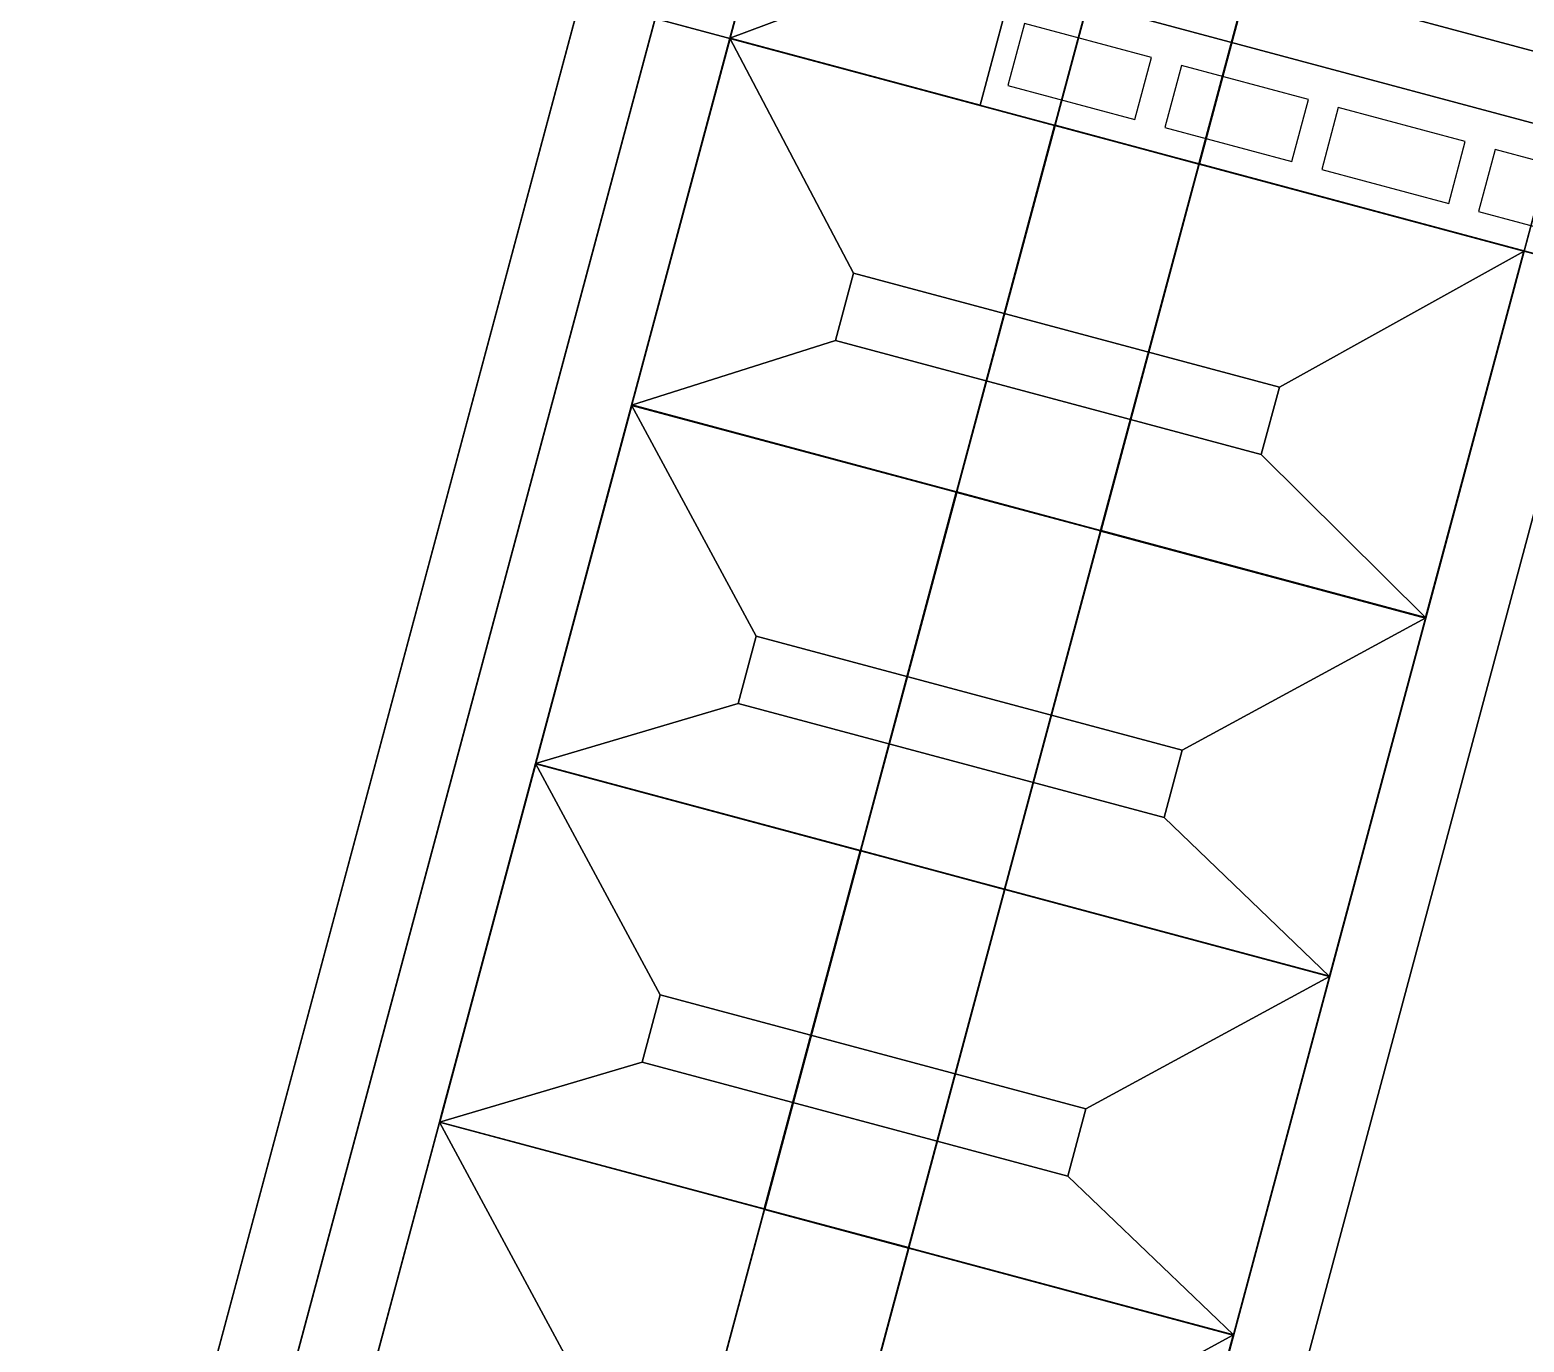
# Model space of a CAD drawing. Header units: metres. Extents: x -26 to 23.2, y -19.2 to 42.9.
# Drawn here: x -9.51 to 9.81, y 3.55 to 20.52 of the extents above; entities that cross this region are included whole.
import ezdxf

# ---------------------------------------------------------------- set-up
doc = ezdxf.new("R2010")
doc.units = ezdxf.units.M

msp = doc.modelspace()

# ---------------------------------------------------------------- linework, layer by layer
at = {"layer": 'Building Shading', "color": 195}
for points in [[(3.3462, 42.32353), (-2.38664, 20.92828), (16.32334, 15.91495), (22.05618, 37.31021)], [(22.05618, 37.31021), (16.32334, 15.91495), (-2.38664, 20.92828), (3.3462, 42.32353)], [(4.72396, 39.73887, 4.12), (-6.66667, -2.77152, 4.12), (-7.63259, -2.5127, 4.12), (3.75803, 39.99769, 4.12)], [(3.75803, 39.99769, 4.12), (-7.63259, -2.5127, 4.12), (-6.66667, -2.77152, 4.12), (4.72396, 39.73887, 4.12)], [(4.72159, 39.72916, 1.02), (-6.66903, -2.78124, 1.02), (-7.63496, -2.52242, 1.02), (3.75567, 39.98797, 1.02)], [(3.75567, 39.98797, 1.02), (-7.63496, -2.52242, 1.02), (-6.66903, -2.78124, 1.02), (4.72159, 39.72916, 1.02)], [(13.76258, 32.39942, -15), (2.69289, -8.91323, -15), (-9.50675, -5.64434, -15), (1.56294, 35.6683, -15)], [(1.56294, 35.6683, -15), (-9.50675, -5.64434, -15), (2.69289, -8.91323, -15), (13.76258, 32.39942, -15)], [(1.56294, 35.6683), (1.56294, 35.6683, -15), (-9.50675, -5.64434, -15), (-9.50675, -5.64434)], [(-9.50675, -5.64434), (-9.50675, -5.64434, -15), (1.56294, 35.6683, -15), (1.56294, 35.6683)], [(20.70759, 30.53851, -15), (16.75801, 15.79848, -15), (9.813, 17.65939, -15), (13.76258, 32.39942, -15)], [(13.76258, 32.39942, -15), (9.813, 17.65939, -15), (16.75801, 15.79848, -15), (20.70759, 30.53851, -15)], [(-2.38664, 20.92828), (-9.50675, -5.64434), (2.69289, -8.91323), (9.813, 17.65939)], [(9.813, 17.65939), (2.69289, -8.91323), (-9.50675, -5.64434), (-2.38664, 20.92828)], [(2.69289, -8.91323), (2.69289, -8.91323, -15), (9.813, 17.65939, -15), (9.813, 17.65939)], [(9.813, 17.65939), (9.813, 17.65939, -15), (2.69289, -8.91323, -15), (2.69289, -8.91323)], [(10.77893, 17.40057, 4.12), (4.56468, -5.79131, 4.12), (3.59876, -5.53249, 4.12), (9.813, 17.65939, 4.12)], [(9.813, 17.65939, 4.12), (3.59876, -5.53249, 4.12), (4.56468, -5.79131, 4.12), (10.77893, 17.40057, 4.12)], [(10.77893, 17.40057, 1.02), (4.56468, -5.79131, 1.02), (3.59876, -5.53249, 1.02), (9.813, 17.65939, 1.02)], [(9.813, 17.65939, 1.02), (3.59876, -5.53249, 1.02), (4.56468, -5.79131, 1.02), (10.77893, 17.40057, 1.02)], [(9.813, 17.65939), (9.813, 17.65939, -15), (16.75801, 15.79848, -15), (16.75801, 15.79848)], [(16.75801, 15.79848), (16.75801, 15.79848, -15), (9.813, 17.65939, -15), (9.813, 17.65939)]]:
    msp.add_3dface(points, dxfattribs=at)
at = {"layer": 'CORRINOR', "color": 8}
msp.add_3dface([(8.19942, 28.44451, 1.12), (5.61123, 18.78526, 1.12), (3.74699, 19.28478, 1.12), (6.33518, 28.94403, 1.12)], dxfattribs=at)
at = {"layer": 'CORRINOR', "color": 43}
for points in [[(5.04108, 24.1144, 1.12), (5.04108, 24.1144, 4.12), (3.74699, 19.28478, 4.12), (3.74699, 19.28478, 1.12)], [(6.90532, 23.61488, 1.12), (6.90532, 23.61488, 4.12), (5.61123, 18.78526, 4.12), (5.61123, 18.78526, 1.12)], [(3.74699, 19.28478, 1.12), (3.74699, 19.28478, 4.12), (5.61123, 18.78526, 4.12), (5.61123, 18.78526, 1.12)]]:
    msp.add_3dface(points, dxfattribs=at)
at = {"layer": 'CORRINOR', "color": 15}
msp.add_3dface([(5.04108, 24.1144, 4.12), (3.74699, 19.28478, 4.12), (5.61123, 18.78526, 4.12), (6.90532, 23.61488, 4.12)], dxfattribs=at)
at = {"layer": 'CORRINOR', "color": 45}
for points in [[(5.04108, 24.1144, 1.12), (5.04108, 24.1144, 4.12), (3.74725, 19.28574, 4.12), (3.74725, 19.28574, 1.12)], [(5.0432, 24.11073, 4.12), (3.75066, 19.2869, 4.12), (5.6091, 18.78893, 4.12), (6.90165, 23.61276, 4.12)], [(6.90532, 23.61488, 1.12), (6.90532, 23.61488, 4.12), (5.61148, 18.78622, 4.12), (5.61148, 18.78622, 1.12)], [(3.74795, 19.28452, 1.12), (3.74795, 19.28452, 4.12), (5.61123, 18.78526, 4.12), (5.61123, 18.78526, 1.12)]]:
    msp.add_3dface(points, dxfattribs=at)
at = {"layer": 'CORRISOU', "color": 8}
msp.add_3dface([(5.61123, 18.78526, 1.12), (-0.60302, -4.40662, 1.12), (-2.46726, -3.9071, 1.12), (3.74699, 19.28478, 1.12)], dxfattribs=at)
at = {"layer": 'CORRISOU', "color": 43}
for points in [[(3.74699, 19.28478, 1.12), (3.74699, 19.28478, 4.12), (2.47619, 14.54208, 4.12), (2.47619, 14.54208, 1.12)], [(5.61123, 18.78526, 1.12), (5.61123, 18.78526, 4.12), (3.74699, 19.28478, 4.12), (3.74699, 19.28478, 1.12)], [(5.61123, 18.78526, 1.12), (5.61123, 18.78526, 4.12), (4.34042, 14.04256, 4.12), (4.34042, 14.04256, 1.12)], [(2.47619, 14.54208, 1.12), (2.47619, 14.54208, 4.12), (1.23386, 9.90564, 4.12), (1.23386, 9.90564, 1.12)], [(4.34042, 14.04256, 1.12), (4.34042, 14.04256, 4.12), (3.09809, 9.40612, 4.12), (3.09809, 9.40612, 1.12)], [(1.23386, 9.90564, 1.12), (1.23386, 9.90564, 4.12), (-0.00848, 5.26919, 4.12), (-0.00848, 5.26919, 1.12)], [(3.09809, 9.40612, 1.12), (3.09809, 9.40612, 4.12), (1.85576, 4.76967, 4.12), (1.85576, 4.76967, 1.12)], [(-0.00848, 5.26919, 1.12), (-0.00848, 5.26919, 4.12), (-1.25081, 0.63275, 4.12), (-1.25081, 0.63275, 1.12)], [(1.85576, 4.76967, 1.12), (1.85576, 4.76967, 4.12), (0.61343, 0.13323, 4.12), (0.61343, 0.13323, 1.12)]]:
    msp.add_3dface(points, dxfattribs=at)
at = {"layer": 'CORRISOU', "color": 15}
for points in [[(3.74699, 19.28478, 4.12), (2.47619, 14.54208, 4.12), (4.34042, 14.04256, 4.12), (5.61123, 18.78526, 4.12)], [(2.47619, 14.54208, 4.12), (1.23386, 9.90564, 4.12), (3.09809, 9.40612, 4.12), (4.34042, 14.04256, 4.12)], [(1.23386, 9.90564, 4.12), (-0.00848, 5.26919, 4.12), (1.85576, 4.76967, 4.12), (3.09809, 9.40612, 4.12)], [(-0.00848, 5.26919, 4.12), (-1.25081, 0.63275, 4.12), (0.61343, 0.13323, 4.12), (1.85576, 4.76967, 4.12)]]:
    msp.add_3dface(points, dxfattribs=at)
at = {"layer": 'CORRISOU', "color": 45}
for points in [[(3.74699, 19.28478, 1.12), (3.74699, 19.28478, 4.12), (2.47645, 14.54305, 4.12), (2.47645, 14.54305, 1.12)], [(3.74911, 19.2811, 4.12), (2.47986, 14.5442, 4.12), (4.3383, 14.04623, 4.12), (5.60755, 18.78313, 4.12)], [(5.61123, 18.78526, 1.12), (5.61123, 18.78526, 4.12), (3.74795, 19.28452, 4.12), (3.74795, 19.28452, 1.12)], [(5.61097, 18.78429, 1.12), (5.61097, 18.78429, 4.12), (4.34068, 14.04353, 4.12), (4.34068, 14.04353, 1.12)], [(2.47593, 14.54111, 1.12), (2.47593, 14.54111, 4.12), (1.23411, 9.9066, 4.12), (1.23411, 9.9066, 1.12)], [(2.47831, 14.53841, 4.12), (1.23753, 9.90776, 4.12), (3.09597, 9.40979, 4.12), (4.33675, 14.04044, 4.12)], [(4.34016, 14.04159, 1.12), (4.34016, 14.04159, 4.12), (3.09835, 9.40708, 4.12), (3.09835, 9.40708, 1.12)], [(1.2336, 9.90467, 1.12), (1.2336, 9.90467, 4.12), (-0.00822, 5.27016, 4.12), (-0.00822, 5.27016, 1.12)], [(1.23598, 9.90196, 4.12), (-0.0048, 5.27131, 4.12), (1.85364, 4.77335, 4.12), (3.09442, 9.40399, 4.12)], [(3.09783, 9.40515, 1.12), (3.09783, 9.40515, 4.12), (1.85602, 4.77064, 4.12), (1.85602, 4.77064, 1.12)], [(-0.00873, 5.26823, 1.12), (-0.00873, 5.26823, 4.12), (-1.25055, 0.63371, 4.12), (-1.25055, 0.63371, 1.12)], [(-0.00635, 5.26552, 4.12), (-1.24713, 0.63487, 4.12), (0.61131, 0.1369, 4.12), (1.85209, 4.76755, 4.12)], [(1.8555, 4.76871, 1.12), (1.8555, 4.76871, 4.12), (0.61369, 0.13419, 4.12), (0.61369, 0.13419, 1.12)]]:
    msp.add_3dface(points, dxfattribs=at)
at = {"layer": 'OFF-BAPP', "color": 43}
for points in [[(3.09809, 9.40612, 1.12), (3.09809, 9.40612, 4.12), (4.34042, 14.04256, 4.12), (4.34042, 14.04256, 1.12)], [(4.34042, 14.04256, 1.12), (4.34042, 14.04256, 4.12), (8.5422, 12.9167, 4.12), (8.5422, 12.9167, 1.12)], [(8.1048, 11.28428, 3.92), (8.1048, 11.28428, 1.12), (8.50597, 12.78147, 1.12), (8.50597, 12.78147, 3.92)], [(8.1048, 11.28428, 4.12), (8.1048, 11.28428, 3.92), (8.50597, 12.78147, 3.92), (8.50597, 12.78147, 4.12)], [(8.50597, 12.78147, 4.12), (8.50597, 12.78147, 1.12), (8.5422, 12.9167, 1.12), (8.5422, 12.9167, 4.12)], [(8.07892, 11.18769, 4.12), (8.07892, 11.18769, 1.12), (8.1048, 11.28428, 1.12), (8.1048, 11.28428, 4.12)], [(7.76833, 10.02858, 3.92), (7.76833, 10.02858, 1.12), (8.07892, 11.18769, 1.12), (8.07892, 11.18769, 3.92)], [(7.76833, 10.02858, 4.12), (7.76833, 10.02858, 3.92), (8.07892, 11.18769, 3.92), (8.07892, 11.18769, 4.12)], [(7.3361, 8.41548, 3.92), (7.3361, 8.41548, 1.12), (7.74245, 9.93199, 1.12), (7.74245, 9.93199, 3.92)], [(7.3361, 8.41548, 4.12), (7.3361, 8.41548, 3.92), (7.74245, 9.93199, 3.92), (7.74245, 9.93199, 4.12)], [(7.74245, 9.93199, 4.12), (7.74245, 9.93199, 1.12), (7.76833, 10.02858, 1.12), (7.76833, 10.02858, 4.12)], [(3.09809, 9.40612, 1.12), (3.09809, 9.40612, 4.12), (7.29987, 8.28025, 4.12), (7.29987, 8.28025, 1.12)], [(7.29987, 8.28025, 4.12), (7.29987, 8.28025, 1.12), (7.3361, 8.41548, 1.12), (7.3361, 8.41548, 4.12)]]:
    msp.add_3dface(points, dxfattribs=at)
at = {"layer": 'OFF-BAPP', "color": 8}
msp.add_3dface([(8.5422, 12.9167, 1.12), (7.29987, 8.28025, 1.12), (3.09809, 9.40612, 1.12), (4.34042, 14.04256, 1.12)], dxfattribs=at)
at = {"layer": 'OFF-BAPP', "color": 15}
msp.add_3dface([(4.34042, 14.04256, 4.12), (3.09809, 9.40612, 4.12), (7.29987, 8.28025, 4.12), (8.5422, 12.9167, 4.12)], dxfattribs=at)
at = {"layer": 'OFF-BAPP', "color": 45}
for points in [[(3.09835, 9.40708, 1.12), (3.09835, 9.40708, 4.12), (4.34016, 14.04159, 4.12), (4.34016, 14.04159, 1.12)], [(4.34255, 14.03889, 4.12), (3.10177, 9.40824, 4.12), (7.29775, 8.28393, 4.12), (8.53853, 12.91458, 4.12)], [(4.34139, 14.0423, 1.12), (4.34139, 14.0423, 4.12), (8.54124, 12.91696, 4.12), (8.54124, 12.91696, 1.12)], [(3.09906, 9.40586, 1.12), (3.09906, 9.40586, 4.12), (7.2989, 8.28051, 4.12), (7.2989, 8.28051, 1.12)]]:
    msp.add_3dface(points, dxfattribs=at)
at = {"layer": 'OFF-BAPP', "color": 143}
for points in [[(8.11826, 11.33451, 3.868), (8.11826, 11.33451, 2.83728), (8.50286, 12.76988, 2.83728), (8.50286, 12.76988, 3.868)], [(8.11826, 11.33451, 2.73328), (8.11826, 11.33451, 2.272), (8.50286, 12.76988, 2.272), (8.50286, 12.76988, 2.73328)], [(7.78179, 10.07881, 2.168), (7.78179, 10.07881, 1.172), (8.06546, 11.13746, 1.172), (8.06546, 11.13746, 2.168)], [(7.78179, 10.07881, 3.868), (7.78179, 10.07881, 2.83728), (8.06546, 11.13746, 2.83728), (8.06546, 11.13746, 3.868)], [(7.78179, 10.07881, 2.73328), (7.78179, 10.07881, 2.272), (8.06546, 11.13746, 2.272), (8.06546, 11.13746, 2.73328)], [(7.33921, 8.42707, 3.868), (7.33921, 8.42707, 2.83728), (7.72899, 9.88176, 2.83728), (7.72899, 9.88176, 3.868)], [(7.33921, 8.42707, 2.73328), (7.33921, 8.42707, 2.272), (7.72899, 9.88176, 2.272), (7.72899, 9.88176, 2.73328)]]:
    msp.add_3dface(points, dxfattribs=at)
at = {"layer": 'OFF-CHENLU', "color": 8}
msp.add_3dface([(1.23386, 9.90564, 1.12), (-0.00848, 5.26919, 1.12), (-4.21025, 6.39505, 1.12), (-2.96792, 11.0315, 1.12)], dxfattribs=at)
at = {"layer": 'OFF-CHENLU', "color": 15}
msp.add_3dface([(-2.96792, 11.0315, 4.12), (-4.21025, 6.39505, 4.12), (-0.00848, 5.26919, 4.12), (1.23386, 9.90564, 4.12)], dxfattribs=at)
at = {"layer": 'OFF-CHENLU', "color": 45}
for points in [[(-2.9658, 11.02782, 4.12), (-4.20658, 6.39718, 4.12), (-0.0106, 5.27287, 4.12), (1.23018, 9.90351, 4.12)], [(1.23386, 9.90564, 1.12), (1.23386, 9.90564, 4.12), (-2.96696, 11.03124, 4.12), (-2.96696, 11.03124, 1.12)], [(-0.00822, 5.27016, 1.12), (-0.00822, 5.27016, 4.12), (1.2336, 9.90467, 4.12), (1.2336, 9.90467, 1.12)], [(-4.20929, 6.3948, 1.12), (-4.20929, 6.3948, 4.12), (-0.00944, 5.26945, 4.12), (-0.00944, 5.26945, 1.12)]]:
    msp.add_3dface(points, dxfattribs=at)
at = {"layer": 'OFF-CHENLU', "color": 43}
for points in [[(-2.96792, 11.0315, 4.12), (-2.96792, 11.0315, 1.12), (-3.00416, 10.89627, 1.12), (-3.00416, 10.89627, 4.12)], [(1.23386, 9.90564, 1.12), (1.23386, 9.90564, 4.12), (-2.96792, 11.0315, 4.12), (-2.96792, 11.0315, 1.12)], [(-3.00416, 10.89627, 3.92), (-3.00416, 10.89627, 1.12), (-3.4338, 9.29283, 1.12), (-3.4338, 9.29283, 3.92)], [(-3.00416, 10.89627, 4.12), (-3.00416, 10.89627, 3.92), (-3.4338, 9.29283, 3.92), (-3.4338, 9.29283, 4.12)], [(-0.00848, 5.26919, 1.12), (-0.00848, 5.26919, 4.12), (1.23386, 9.90564, 4.12), (1.23386, 9.90564, 1.12)], [(-3.4338, 9.29283, 4.12), (-3.4338, 9.29283, 1.12), (-3.45968, 9.19624, 1.12), (-3.45968, 9.19624, 4.12)], [(-3.45968, 9.19624, 3.92), (-3.45968, 9.19624, 1.12), (-3.7185, 8.23031, 1.12), (-3.7185, 8.23031, 3.92)], [(-3.45968, 9.19624, 4.12), (-3.45968, 9.19624, 3.92), (-3.7185, 8.23031, 3.92), (-3.7185, 8.23031, 4.12)], [(-3.74438, 8.13372, 3.92), (-3.74438, 8.13372, 1.12), (-4.17402, 6.53028, 1.12), (-4.17402, 6.53028, 3.92)], [(-3.74438, 8.13372, 4.12), (-3.74438, 8.13372, 3.92), (-4.17402, 6.53028, 3.92), (-4.17402, 6.53028, 4.12)], [(-3.7185, 8.23031, 4.12), (-3.7185, 8.23031, 1.12), (-3.74438, 8.13372, 1.12), (-3.74438, 8.13372, 4.12)], [(-4.17402, 6.53028, 4.12), (-4.17402, 6.53028, 1.12), (-4.21025, 6.39505, 1.12), (-4.21025, 6.39505, 4.12)], [(-4.21025, 6.39505, 1.12), (-4.21025, 6.39505, 4.12), (-0.00848, 5.26919, 4.12), (-0.00848, 5.26919, 1.12)]]:
    msp.add_3dface(points, dxfattribs=at)
at = {"layer": 'OFF-CHENLU', "color": 143}
for points in [[(-3.00726, 10.88468, 3.868), (-3.00726, 10.88468, 2.842), (-3.42034, 9.34306, 2.842), (-3.42034, 9.34306, 3.868)], [(-3.00726, 10.88468, 2.738), (-3.00726, 10.88468, 2.272), (-3.42034, 9.34306, 2.272), (-3.42034, 9.34306, 2.738)], [(-3.47314, 9.14601, 2.168), (-3.47314, 9.14601, 1.172), (-3.70504, 8.28054, 1.172), (-3.70504, 8.28054, 2.168)], [(-3.47314, 9.14601, 3.868), (-3.47314, 9.14601, 2.842), (-3.70504, 8.28054, 2.842), (-3.70504, 8.28054, 3.868)], [(-3.47314, 9.14601, 2.738), (-3.47314, 9.14601, 2.272), (-3.70504, 8.28054, 2.272), (-3.70504, 8.28054, 2.738)], [(-3.75784, 8.08349, 3.868), (-3.75784, 8.08349, 2.842), (-4.17091, 6.54188, 2.842), (-4.17091, 6.54188, 3.868)], [(-3.75784, 8.08349, 2.738), (-3.75784, 8.08349, 2.272), (-4.17091, 6.54188, 2.272), (-4.17091, 6.54188, 2.738)]]:
    msp.add_3dface(points, dxfattribs=at)
at = {"layer": 'OFF-ERICA', "color": 8}
msp.add_3dface([(5.04108, 24.1144, 1.12), (3.74699, 19.28478, 1.12), (-0.45479, 20.41064, 1.12), (0.83931, 25.24027, 1.12)], dxfattribs=at)
at = {"layer": 'OFF-ERICA', "color": 15}
msp.add_3dface([(0.83931, 25.24027, 4.12), (-0.45479, 20.41064, 4.12), (3.74699, 19.28478, 4.12), (5.04108, 24.1144, 4.12)], dxfattribs=at)
at = {"layer": 'OFF-ERICA', "color": 45}
for points in [[(0.84143, 25.23659, 4.12), (-0.45111, 20.41276, 4.12), (2.77894, 19.54727, 4.12), (4.07148, 24.3711, 4.12)], [(3.74725, 19.28574, 1.12), (3.74725, 19.28574, 4.12), (5.04108, 24.1144, 4.12), (5.04108, 24.1144, 1.12)], [(-0.45382, 20.41038, 1.12), (-0.45382, 20.41038, 4.12), (3.74699, 19.28478, 4.12), (3.74699, 19.28478, 1.12)]]:
    msp.add_3dface(points, dxfattribs=at)
at = {"layer": 'OFF-ERICA', "color": 43}
for points in [[(3.74699, 19.28478, 1.12), (3.74699, 19.28478, 4.12), (5.04108, 24.1144, 4.12), (5.04108, 24.1144, 1.12)], [(-0.41855, 20.54587, 4.12), (-0.41855, 20.54587, 1.12), (-0.45479, 20.41064, 1.12), (-0.45479, 20.41064, 4.12)], [(-0.45479, 20.41064, 1.12), (-0.45479, 20.41064, 4.12), (3.74699, 19.28478, 4.12), (3.74699, 19.28478, 1.12)]]:
    msp.add_3dface(points, dxfattribs=at)
at = {"layer": 'OFF-JAMES', "color": 8}
msp.add_3dface([(3.74699, 19.28478, 1.12), (2.47619, 14.54208, 1.12), (-1.72559, 15.66794, 1.12), (-0.45479, 20.41064, 1.12)], dxfattribs=at)
at = {"layer": 'OFF-JAMES', "color": 15}
msp.add_3dface([(-0.45479, 20.41064, 4.12), (-1.72559, 15.66794, 4.12), (2.47619, 14.54208, 4.12), (3.74699, 19.28478, 4.12)], dxfattribs=at)
at = {"layer": 'OFF-JAMES', "color": 45}
for points in [[(-0.45267, 20.40696, 4.12), (-1.72192, 15.67006, 4.12), (2.47407, 14.54575, 4.12), (3.74331, 19.28265, 4.12)], [(3.74699, 19.28478, 1.12), (3.74699, 19.28478, 4.12), (-0.45382, 20.41038, 4.12), (-0.45382, 20.41038, 1.12)], [(2.47645, 14.54305, 1.12), (2.47645, 14.54305, 4.12), (3.74699, 19.28478, 4.12), (3.74699, 19.28478, 1.12)], [(-1.72462, 15.66768, 1.12), (-1.72462, 15.66768, 4.12), (2.47619, 14.54208, 4.12), (2.47619, 14.54208, 1.12)]]:
    msp.add_3dface(points, dxfattribs=at)
at = {"layer": 'OFF-JAMES', "color": 43}
for points in [[(-0.45479, 20.41064, 4.12), (-0.45479, 20.41064, 1.12), (-0.49102, 20.27541, 1.12), (-0.49102, 20.27541, 4.12)], [(3.74699, 19.28478, 1.12), (3.74699, 19.28478, 4.12), (-0.45479, 20.41064, 4.12), (-0.45479, 20.41064, 1.12)], [(-0.49102, 20.27541, 3.92), (-0.49102, 20.27541, 1.12), (-0.9349, 18.61885, 1.12), (-0.9349, 18.61885, 3.92)], [(-0.49102, 20.27541, 4.12), (-0.49102, 20.27541, 3.92), (-0.9349, 18.61885, 3.92), (-0.9349, 18.61885, 4.12)], [(2.47619, 14.54208, 1.12), (2.47619, 14.54208, 4.12), (3.74699, 19.28478, 4.12), (3.74699, 19.28478, 1.12)], [(-0.9349, 18.61885, 4.12), (-0.9349, 18.61885, 1.12), (-0.96078, 18.52225, 1.12), (-0.96078, 18.52225, 4.12)], [(-0.96078, 18.52225, 3.92), (-0.96078, 18.52225, 1.12), (-1.2196, 17.55633, 1.12), (-1.2196, 17.55633, 3.92)], [(-0.96078, 18.52225, 4.12), (-0.96078, 18.52225, 3.92), (-1.2196, 17.55633, 3.92), (-1.2196, 17.55633, 4.12)], [(-1.24548, 17.45974, 3.92), (-1.24548, 17.45974, 1.12), (-1.68936, 15.80317, 1.12), (-1.68936, 15.80317, 3.92)], [(-1.24548, 17.45974, 4.12), (-1.24548, 17.45974, 3.92), (-1.68936, 15.80317, 3.92), (-1.68936, 15.80317, 4.12)], [(-1.2196, 17.55633, 4.12), (-1.2196, 17.55633, 1.12), (-1.24548, 17.45974, 1.12), (-1.24548, 17.45974, 4.12)], [(-1.68936, 15.80317, 4.12), (-1.68936, 15.80317, 1.12), (-1.72559, 15.66794, 1.12), (-1.72559, 15.66794, 4.12)], [(-1.72559, 15.66794, 1.12), (-1.72559, 15.66794, 4.12), (2.47619, 14.54208, 4.12), (2.47619, 14.54208, 1.12)]]:
    msp.add_3dface(points, dxfattribs=at)
at = {"layer": 'OFF-JAMES', "color": 143}
for points in [[(-0.49413, 20.26382, 3.868), (-0.49413, 20.26382, 2.842), (-0.92144, 18.66907, 2.842), (-0.92144, 18.66907, 3.868)], [(-0.49413, 20.26382, 2.738), (-0.49413, 20.26382, 2.272), (-0.92144, 18.66907, 2.272), (-0.92144, 18.66907, 2.738)], [(-0.97424, 18.47203, 2.168), (-0.97424, 18.47203, 1.172), (-1.20614, 17.60656, 1.172), (-1.20614, 17.60656, 2.168)], [(-0.97424, 18.47203, 3.868), (-0.97424, 18.47203, 2.842), (-1.20614, 17.60656, 2.842), (-1.20614, 17.60656, 3.868)], [(-0.97424, 18.47203, 2.738), (-0.97424, 18.47203, 2.272), (-1.20614, 17.60656, 2.272), (-1.20614, 17.60656, 2.738)], [(-1.25894, 17.40951, 3.868), (-1.25894, 17.40951, 2.842), (-1.68625, 15.81476, 2.842), (-1.68625, 15.81476, 3.868)], [(-1.25894, 17.40951, 2.738), (-1.25894, 17.40951, 2.272), (-1.68625, 15.81476, 2.272), (-1.68625, 15.81476, 2.738)]]:
    msp.add_3dface(points, dxfattribs=at)
at = {"layer": 'OFF-OMER', "color": 8}
msp.add_3dface([(-0.00848, 5.26919, 1.12), (-1.25081, 0.63275, 1.12), (-5.45258, 1.75861, 1.12), (-4.21025, 6.39505, 1.12)], dxfattribs=at)
at = {"layer": 'OFF-OMER', "color": 15}
msp.add_3dface([(-4.21025, 6.39505, 4.12), (-5.45258, 1.75861, 4.12), (-1.25081, 0.63275, 4.12), (-0.00848, 5.26919, 4.12)], dxfattribs=at)
at = {"layer": 'OFF-OMER', "color": 43}
for points in [[(-4.21025, 6.39505, 4.12), (-4.21025, 6.39505, 1.12), (-4.24649, 6.25983, 1.12), (-4.24649, 6.25983, 4.12)], [(-0.00848, 5.26919, 1.12), (-0.00848, 5.26919, 4.12), (-4.21025, 6.39505, 4.12), (-4.21025, 6.39505, 1.12)], [(-4.24649, 6.25983, 3.92), (-4.24649, 6.25983, 1.12), (-4.67613, 4.65639, 1.12), (-4.67613, 4.65639, 3.92)], [(-4.24649, 6.25983, 4.12), (-4.24649, 6.25983, 3.92), (-4.67613, 4.65639, 3.92), (-4.67613, 4.65639, 4.12)], [(-1.25081, 0.63275, 1.12), (-1.25081, 0.63275, 4.12), (-0.00848, 5.26919, 4.12), (-0.00848, 5.26919, 1.12)], [(-4.67613, 4.65639, 4.12), (-4.67613, 4.65639, 1.12), (-4.70201, 4.5598, 1.12), (-4.70201, 4.5598, 4.12)], [(-4.70201, 4.5598, 3.92), (-4.70201, 4.5598, 1.12), (-4.96083, 3.59387, 1.12), (-4.96083, 3.59387, 3.92)], [(-4.70201, 4.5598, 4.12), (-4.70201, 4.5598, 3.92), (-4.96083, 3.59387, 3.92), (-4.96083, 3.59387, 4.12)], [(-4.96083, 3.59387, 4.12), (-4.96083, 3.59387, 1.12), (-4.98671, 3.49728, 1.12), (-4.98671, 3.49728, 4.12)]]:
    msp.add_3dface(points, dxfattribs=at)
at = {"layer": 'OFF-OMER', "color": 45}
for points in [[(-0.00944, 5.26945, 1.12), (-0.00944, 5.26945, 4.12), (-4.20929, 6.3948, 4.12), (-4.20929, 6.3948, 1.12)], [(-1.25055, 0.63371, 1.12), (-1.25055, 0.63371, 4.12), (-0.00873, 5.26823, 4.12), (-0.00873, 5.26823, 1.12)]]:
    msp.add_3dface(points, dxfattribs=at)
at = {"layer": 'OFF-OMER', "color": 143}
for points in [[(-4.24959, 6.24823, 3.868), (-4.24959, 6.24823, 2.842), (-4.66267, 4.70662, 2.842), (-4.66267, 4.70662, 3.868)], [(-4.24959, 6.24823, 2.738), (-4.24959, 6.24823, 2.272), (-4.66267, 4.70662, 2.272), (-4.66267, 4.70662, 2.738)], [(-4.71547, 4.50957, 2.168), (-4.71547, 4.50957, 1.172), (-4.94737, 3.6441, 1.172), (-4.94737, 3.6441, 2.168)], [(-4.71547, 4.50957, 3.868), (-4.71547, 4.50957, 2.842), (-4.94737, 3.6441, 2.842), (-4.94737, 3.6441, 3.868)], [(-4.71547, 4.50957, 2.738), (-4.71547, 4.50957, 2.272), (-4.94737, 3.6441, 2.272), (-4.94737, 3.6441, 2.738)]]:
    msp.add_3dface(points, dxfattribs=at)
at = {"layer": 'OFF-VIVIAN', "color": 8}
msp.add_3dface([(2.47619, 14.54208, 1.12), (1.23386, 9.90564, 1.12), (-2.96792, 11.0315, 1.12), (-1.72559, 15.66794, 1.12)], dxfattribs=at)
at = {"layer": 'OFF-VIVIAN', "color": 15}
msp.add_3dface([(-1.72559, 15.66794, 4.12), (-2.96792, 11.0315, 4.12), (1.23386, 9.90564, 4.12), (2.47619, 14.54208, 4.12)], dxfattribs=at)
at = {"layer": 'OFF-VIVIAN', "color": 45}
for points in [[(-1.72347, 15.66427, 4.12), (-2.96425, 11.03362, 4.12), (1.23173, 9.90931, 4.12), (2.47251, 14.53996, 4.12)], [(2.47619, 14.54208, 1.12), (2.47619, 14.54208, 4.12), (-1.72462, 15.66768, 4.12), (-1.72462, 15.66768, 1.12)], [(1.23411, 9.9066, 1.12), (1.23411, 9.9066, 4.12), (2.47593, 14.54111, 4.12), (2.47593, 14.54111, 1.12)], [(-2.96696, 11.03124, 1.12), (-2.96696, 11.03124, 4.12), (1.23386, 9.90564, 4.12), (1.23386, 9.90564, 1.12)]]:
    msp.add_3dface(points, dxfattribs=at)
at = {"layer": 'OFF-VIVIAN', "color": 43}
for points in [[(-1.72559, 15.66794, 4.12), (-1.72559, 15.66794, 1.12), (-1.76183, 15.53271, 1.12), (-1.76183, 15.53271, 4.12)], [(2.47619, 14.54208, 1.12), (2.47619, 14.54208, 4.12), (-1.72559, 15.66794, 4.12), (-1.72559, 15.66794, 1.12)], [(-1.76183, 15.53271, 3.92), (-1.76183, 15.53271, 1.12), (-2.19146, 13.92928, 1.12), (-2.19146, 13.92928, 3.92)], [(-1.76183, 15.53271, 4.12), (-1.76183, 15.53271, 3.92), (-2.19146, 13.92928, 3.92), (-2.19146, 13.92928, 4.12)], [(1.23386, 9.90564, 1.12), (1.23386, 9.90564, 4.12), (2.47619, 14.54208, 4.12), (2.47619, 14.54208, 1.12)], [(-2.19146, 13.92928, 4.12), (-2.19146, 13.92928, 1.12), (-2.21735, 13.83268, 1.12), (-2.21735, 13.83268, 4.12)], [(-2.21735, 13.83268, 3.92), (-2.21735, 13.83268, 1.12), (-2.47617, 12.86676, 1.12), (-2.47617, 12.86676, 3.92)], [(-2.21735, 13.83268, 4.12), (-2.21735, 13.83268, 3.92), (-2.47617, 12.86676, 3.92), (-2.47617, 12.86676, 4.12)], [(-2.50205, 12.77017, 3.92), (-2.50205, 12.77017, 1.12), (-2.93169, 11.16673, 1.12), (-2.93169, 11.16673, 3.92)], [(-2.50205, 12.77017, 4.12), (-2.50205, 12.77017, 3.92), (-2.93169, 11.16673, 3.92), (-2.93169, 11.16673, 4.12)], [(-2.47617, 12.86676, 4.12), (-2.47617, 12.86676, 1.12), (-2.50205, 12.77017, 1.12), (-2.50205, 12.77017, 4.12)], [(-2.93169, 11.16673, 4.12), (-2.93169, 11.16673, 1.12), (-2.96792, 11.0315, 1.12), (-2.96792, 11.0315, 4.12)], [(-2.96792, 11.0315, 1.12), (-2.96792, 11.0315, 4.12), (1.23386, 9.90564, 4.12), (1.23386, 9.90564, 1.12)]]:
    msp.add_3dface(points, dxfattribs=at)
at = {"layer": 'OFF-VIVIAN', "color": 143}
for points in [[(-1.76493, 15.52112, 3.868), (-1.76493, 15.52112, 2.842), (-2.17801, 13.9795, 2.842), (-2.17801, 13.9795, 3.868)], [(-1.76493, 15.52112, 2.738), (-1.76493, 15.52112, 2.272), (-2.17801, 13.9795, 2.272), (-2.17801, 13.9795, 2.738)], [(-2.23081, 13.78246, 2.168), (-2.23081, 13.78246, 1.172), (-2.46271, 12.91699, 1.172), (-2.46271, 12.91699, 2.168)], [(-2.23081, 13.78246, 3.868), (-2.23081, 13.78246, 2.842), (-2.46271, 12.91699, 2.842), (-2.46271, 12.91699, 3.868)], [(-2.23081, 13.78246, 2.738), (-2.23081, 13.78246, 2.272), (-2.46271, 12.91699, 2.272), (-2.46271, 12.91699, 2.738)], [(-2.51551, 12.71994, 3.868), (-2.51551, 12.71994, 2.842), (-2.92858, 11.17832, 2.842), (-2.92858, 11.17832, 3.868)], [(-2.51551, 12.71994, 2.738), (-2.51551, 12.71994, 2.272), (-2.92858, 11.17832, 2.272), (-2.92858, 11.17832, 2.738)]]:
    msp.add_3dface(points, dxfattribs=at)
at = {"layer": 'OFF-WEILI', "color": 43}
for points in [[(1.85576, 4.76967, 1.12), (1.85576, 4.76967, 4.12), (3.09809, 9.40612, 4.12), (3.09809, 9.40612, 1.12)], [(7.29987, 8.28025, 1.12), (7.29987, 8.28025, 4.12), (3.09809, 9.40612, 4.12), (3.09809, 9.40612, 1.12)], [(6.86247, 6.64784, 3.92), (6.86247, 6.64784, 1.12), (7.26364, 8.14502, 1.12), (7.26364, 8.14502, 3.92)], [(6.86247, 6.64784, 4.12), (6.86247, 6.64784, 3.92), (7.26364, 8.14502, 3.92), (7.26364, 8.14502, 4.12)], [(7.26364, 8.14502, 4.12), (7.26364, 8.14502, 1.12), (7.29987, 8.28025, 1.12), (7.29987, 8.28025, 4.12)], [(6.83658, 6.55125, 4.12), (6.83658, 6.55125, 1.12), (6.86247, 6.64784, 1.12), (6.86247, 6.64784, 4.12)], [(6.526, 5.39213, 3.92), (6.526, 5.39213, 1.12), (6.83658, 6.55125, 1.12), (6.83658, 6.55125, 3.92)], [(6.526, 5.39213, 4.12), (6.526, 5.39213, 3.92), (6.83658, 6.55125, 3.92), (6.83658, 6.55125, 4.12)], [(6.09377, 3.77904, 3.92), (6.09377, 3.77904, 1.12), (6.50012, 5.29554, 1.12), (6.50012, 5.29554, 3.92)], [(6.09377, 3.77904, 4.12), (6.09377, 3.77904, 3.92), (6.50012, 5.29554, 3.92), (6.50012, 5.29554, 4.12)], [(6.50012, 5.29554, 4.12), (6.50012, 5.29554, 1.12), (6.526, 5.39213, 1.12), (6.526, 5.39213, 4.12)], [(6.05754, 3.64381, 1.12), (6.05754, 3.64381, 4.12), (1.85576, 4.76967, 4.12), (1.85576, 4.76967, 1.12)], [(6.05754, 3.64381, 4.12), (6.05754, 3.64381, 1.12), (6.09377, 3.77904, 1.12), (6.09377, 3.77904, 4.12)]]:
    msp.add_3dface(points, dxfattribs=at)
at = {"layer": 'OFF-WEILI', "color": 8}
msp.add_3dface([(7.29987, 8.28025, 1.12), (6.05754, 3.64381, 1.12), (1.85576, 4.76967, 1.12), (3.09809, 9.40612, 1.12)], dxfattribs=at)
at = {"layer": 'OFF-WEILI', "color": 15}
msp.add_3dface([(3.09809, 9.40612, 4.12), (1.85576, 4.76967, 4.12), (6.05754, 3.64381, 4.12), (7.29987, 8.28025, 4.12)], dxfattribs=at)
at = {"layer": 'OFF-WEILI', "color": 45}
for points in [[(1.85602, 4.77064, 1.12), (1.85602, 4.77064, 4.12), (3.09783, 9.40515, 4.12), (3.09783, 9.40515, 1.12)], [(3.10021, 9.40244, 4.12), (1.85944, 4.77179, 4.12), (6.05542, 3.64748, 4.12), (7.2962, 8.27813, 4.12)], [(7.2989, 8.28051, 1.12), (7.2989, 8.28051, 4.12), (3.09906, 9.40586, 4.12), (3.09906, 9.40586, 1.12)], [(6.05657, 3.64407, 1.12), (6.05657, 3.64407, 4.12), (1.85673, 4.76941, 4.12), (1.85673, 4.76941, 1.12)]]:
    msp.add_3dface(points, dxfattribs=at)
at = {"layer": 'OFF-WEILI', "color": 143}
for points in [[(6.87592, 6.69807, 3.868), (6.87592, 6.69807, 2.83728), (7.26053, 8.13343, 2.83728), (7.26053, 8.13343, 3.868)], [(6.87592, 6.69807, 2.73328), (6.87592, 6.69807, 2.272), (7.26053, 8.13343, 2.272), (7.26053, 8.13343, 2.73328)], [(6.53946, 5.44236, 2.168), (6.53946, 5.44236, 1.172), (6.82312, 6.50102, 1.172), (6.82312, 6.50102, 2.168)], [(6.53946, 5.44236, 3.868), (6.53946, 5.44236, 2.83728), (6.82312, 6.50102, 2.83728), (6.82312, 6.50102, 3.868)], [(6.53946, 5.44236, 2.73328), (6.53946, 5.44236, 2.272), (6.82312, 6.50102, 2.272), (6.82312, 6.50102, 2.73328)], [(6.09688, 3.79063, 3.868), (6.09688, 3.79063, 2.83728), (6.48666, 5.24531, 2.83728), (6.48666, 5.24531, 3.868)], [(6.09688, 3.79063, 2.73328), (6.09688, 3.79063, 2.272), (6.48666, 5.24531, 2.272), (6.48666, 5.24531, 2.73328)]]:
    msp.add_3dface(points, dxfattribs=at)
at = {"layer": 'OFF-YUJIE', "color": 43}
for points in [[(4.34042, 14.04256, 1.12), (4.34042, 14.04256, 4.12), (5.61123, 18.78526, 4.12), (5.61123, 18.78526, 1.12)], [(9.813, 17.65939, 1.12), (9.813, 17.65939, 4.12), (5.61123, 18.78526, 4.12), (5.61123, 18.78526, 1.12)], [(9.77677, 17.52416, 4.12), (9.77677, 17.52416, 1.12), (9.813, 17.65939, 1.12), (9.813, 17.65939, 4.12)], [(9.37301, 16.01732, 3.92), (9.37301, 16.01732, 1.12), (9.77677, 17.52416, 1.12), (9.77677, 17.52416, 3.92)], [(9.37301, 16.01732, 4.12), (9.37301, 16.01732, 3.92), (9.77677, 17.52416, 3.92), (9.77677, 17.52416, 4.12)], [(9.03655, 14.76161, 3.92), (9.03655, 14.76161, 1.12), (9.34713, 15.92073, 1.12), (9.34713, 15.92073, 3.92)], [(9.03655, 14.76161, 4.12), (9.03655, 14.76161, 3.92), (9.34713, 15.92073, 3.92), (9.34713, 15.92073, 4.12)], [(9.34713, 15.92073, 4.12), (9.34713, 15.92073, 1.12), (9.37301, 16.01732, 1.12), (9.37301, 16.01732, 4.12)], [(9.01066, 14.66502, 4.12), (9.01066, 14.66502, 1.12), (9.03655, 14.76161, 1.12), (9.03655, 14.76161, 4.12)], [(8.57844, 13.05193, 3.92), (8.57844, 13.05193, 1.12), (9.01066, 14.66502, 1.12), (9.01066, 14.66502, 3.92)], [(8.57844, 13.05193, 4.12), (8.57844, 13.05193, 3.92), (9.01066, 14.66502, 3.92), (9.01066, 14.66502, 4.12)], [(8.5422, 12.9167, 1.12), (8.5422, 12.9167, 4.12), (4.34042, 14.04256, 4.12), (4.34042, 14.04256, 1.12)], [(8.5422, 12.9167, 4.12), (8.5422, 12.9167, 1.12), (8.57844, 13.05193, 1.12), (8.57844, 13.05193, 4.12)]]:
    msp.add_3dface(points, dxfattribs=at)
at = {"layer": 'OFF-YUJIE', "color": 8}
msp.add_3dface([(9.813, 17.65939, 1.12), (8.5422, 12.9167, 1.12), (4.34042, 14.04256, 1.12), (5.61123, 18.78526, 1.12)], dxfattribs=at)
at = {"layer": 'OFF-YUJIE', "color": 15}
msp.add_3dface([(5.61123, 18.78526, 4.12), (4.34042, 14.04256, 4.12), (8.5422, 12.9167, 4.12), (9.813, 17.65939, 4.12)], dxfattribs=at)
at = {"layer": 'OFF-YUJIE', "color": 45}
for points in [[(4.34068, 14.04353, 1.12), (4.34068, 14.04353, 4.12), (5.61097, 18.78429, 4.12), (5.61097, 18.78429, 1.12)], [(5.61335, 18.78158, 4.12), (4.3441, 14.04468, 4.12), (8.54008, 12.92037, 4.12), (9.80933, 17.65727, 4.12)], [(9.81204, 17.65965, 1.12), (9.81204, 17.65965, 4.12), (5.61219, 18.785, 4.12), (5.61219, 18.785, 1.12)], [(8.54124, 12.91696, 1.12), (8.54124, 12.91696, 4.12), (4.34139, 14.0423, 4.12), (4.34139, 14.0423, 1.12)]]:
    msp.add_3dface(points, dxfattribs=at)
at = {"layer": 'OFF-YUJIE', "color": 143}
for points in [[(9.38647, 16.06755, 3.868), (9.38647, 16.06755, 2.272), (9.77366, 17.51257, 2.272), (9.77366, 17.51257, 3.868)], [(9.05, 14.81184, 2.168), (9.05, 14.81184, 1.172), (9.33367, 15.8705, 1.172), (9.33367, 15.8705, 2.168)], [(9.05, 14.81184, 3.868), (9.05, 14.81184, 2.83728), (9.33367, 15.8705, 2.83728), (9.33367, 15.8705, 3.868)], [(9.05, 14.81184, 2.73328), (9.05, 14.81184, 2.272), (9.33367, 15.8705, 2.272), (9.33367, 15.8705, 2.73328)], [(8.58154, 13.06352, 3.868), (8.58154, 13.06352, 2.83728), (8.9972, 14.61479, 2.83728), (8.9972, 14.61479, 3.868)], [(8.58154, 13.06352, 2.73328), (8.58154, 13.06352, 2.272), (8.9972, 14.61479, 2.272), (8.9972, 14.61479, 2.73328)]]:
    msp.add_3dface(points, dxfattribs=at)
at = {"layer": 'OFF-ZHIANG', "color": 43}
for points in [[(0.61343, 0.13323, 1.12), (0.61343, 0.13323, 4.12), (1.85576, 4.76967, 4.12), (1.85576, 4.76967, 1.12)], [(1.85576, 4.76967, 1.12), (1.85576, 4.76967, 4.12), (6.05754, 3.64381, 4.12), (6.05754, 3.64381, 1.12)], [(6.0213, 3.50858, 4.12), (6.0213, 3.50858, 1.12), (6.05754, 3.64381, 1.12), (6.05754, 3.64381, 4.12)]]:
    msp.add_3dface(points, dxfattribs=at)
at = {"layer": 'OFF-ZHIANG', "color": 8}
msp.add_3dface([(6.05754, 3.64381, 1.12), (4.81521, -0.99264, 1.12), (0.61343, 0.13323, 1.12), (1.85576, 4.76967, 1.12)], dxfattribs=at)
at = {"layer": 'OFF-ZHIANG', "color": 15}
msp.add_3dface([(1.85576, 4.76967, 4.12), (0.61343, 0.13323, 4.12), (4.81521, -0.99264, 4.12), (6.05754, 3.64381, 4.12)], dxfattribs=at)
at = {"layer": 'OFF-ZHIANG', "color": 45}
for points in [[(0.61369, 0.13419, 1.12), (0.61369, 0.13419, 4.12), (1.8555, 4.76871, 4.12), (1.8555, 4.76871, 1.12)], [(1.85788, 4.766, 4.12), (0.6171, 0.13535, 4.12), (4.81309, -0.98896, 4.12), (6.05386, 3.64169, 4.12)], [(1.85673, 4.76941, 1.12), (1.85673, 4.76941, 4.12), (6.05657, 3.64407, 4.12), (6.05657, 3.64407, 1.12)]]:
    msp.add_3dface(points, dxfattribs=at)
at = {"layer": 'ROOFN0', "color": 8}
for points in [[(5.04108, 24.1144, 4.12), (3.74699, 19.28478, 4.12), (-0.45479, 20.41064, 4.12), (0.83931, 25.24027, 4.12)], [(6.90532, 23.61488, 4.12), (5.61123, 18.78526, 4.12), (3.74699, 19.28478, 4.12), (5.04108, 24.1144, 4.12)], [(18.0521, 20.62811, 4.12), (16.75801, 15.79848, 4.12), (5.61123, 18.78526, 4.12), (6.90532, 23.61488, 4.12)]]:
    msp.add_3dface(points, dxfattribs=at)
at = {"layer": 'ROOFN0', "color": 15}
for points in [[(2.40233, 22.26432, 5.42), (0.83931, 25.24027, 4.12), (-0.45479, 20.41064, 4.12), (2.1694, 21.39499, 5.42)], [(14.76618, 18.95144, 5.42), (18.0521, 20.62811, 4.12), (0.83931, 25.24027, 4.12), (2.40233, 22.26432, 5.42)], [(2.40233, 22.26432, 5.42), (2.1694, 21.39499, 5.42), (14.53325, 18.08211, 5.42), (14.76618, 18.95144, 5.42)], [(2.1694, 21.39499, 5.42), (-0.45479, 20.41064, 4.12), (16.75801, 15.79848, 4.12), (14.53325, 18.08211, 5.42)]]:
    msp.add_3dface(points, dxfattribs=at)
at = {"layer": 'ROOFN0', "color": 45}
for points in [[(4.07148, 24.3711, 4.12), (2.77894, 19.54727, 4.12), (-0.45111, 20.41276, 4.12), (0.84143, 25.23659, 4.12)], [(6.90165, 23.61276, 4.12), (5.6091, 18.78893, 4.12), (3.75066, 19.2869, 4.12), (5.0432, 24.11073, 4.12)], [(18.04843, 20.62599, 4.12), (16.75589, 15.80216, 4.12), (5.6149, 18.78738, 4.12), (6.90744, 23.61121, 4.12)]]:
    msp.add_3dface(points, dxfattribs=at)
at = {"layer": 'ROOFN0', "color": 143}
for points in [[(3.35455, 20.60206, 5.05379), (3.14007, 19.80159, 4.39285), (4.78214, 19.36159, 4.39285), (4.99663, 20.16207, 5.05379)], [(5.383, 20.05854, 5.05379), (5.16851, 19.25807, 4.39285), (6.81059, 18.81807, 4.39285), (7.02507, 19.61855, 5.05379)], [(7.41144, 19.51502, 5.05379), (7.19696, 18.71455, 4.39285), (8.83903, 18.27455, 4.39285), (9.05352, 19.07503, 5.05379)], [(9.43989, 18.9715, 5.05379), (9.2254, 18.17103, 4.39285), (10.86747, 17.73103, 4.39285), (11.08196, 18.53151, 5.05379)]]:
    msp.add_3dface(points, dxfattribs=at)
at = {"layer": 'ROOFS1', "color": 8}
for points in [[(-0.00848, 5.26919, 4.12), (-1.25081, 0.63275, 4.12), (-5.45258, 1.75861, 4.12), (-4.21025, 6.39505, 4.12)], [(1.85576, 4.76967, 4.12), (0.61343, 0.13323, 4.12), (-1.25081, 0.63275, 4.12), (-0.00848, 5.26919, 4.12)], [(6.05754, 3.64381, 4.12), (4.81521, -0.99264, 4.12), (0.61343, 0.13323, 4.12), (1.85576, 4.76967, 4.12)]]:
    msp.add_3dface(points, dxfattribs=at)
at = {"layer": 'ROOFS1', "color": 15}
for points in [[(-2.59893, 3.40617, 5.42), (-4.21025, 6.39505, 4.12), (-5.45258, 1.75861, 4.12), (-2.83187, 2.53684, 5.42)], [(2.90685, 1.9309, 5.42), (6.05754, 3.64381, 4.12), (-4.21025, 6.39505, 4.12), (-2.59893, 3.40617, 5.42)], [(2.67391, 1.06157, 5.42), (4.81521, -0.99264, 4.12), (6.05754, 3.64381, 4.12), (2.90685, 1.9309, 5.42)]]:
    msp.add_3dface(points, dxfattribs=at)
at = {"layer": 'ROOFS1', "color": 45}
for points in [[(1.85209, 4.76755, 4.12), (0.61131, 0.1369, 4.12), (-1.24713, 0.63487, 4.12), (-0.00635, 5.26552, 4.12)], [(6.05386, 3.64169, 4.12), (4.81309, -0.98896, 4.12), (0.6171, 0.13535, 4.12), (1.85788, 4.766, 4.12)]]:
    msp.add_3dface(points, dxfattribs=at)
at = {"layer": 'ROOFS2', "color": 8}
for points in [[(1.23386, 9.90564, 4.12), (-0.00848, 5.26919, 4.12), (-4.21025, 6.39505, 4.12), (-2.96792, 11.0315, 4.12)], [(3.09809, 9.40612, 4.12), (1.85576, 4.76967, 4.12), (-0.00848, 5.26919, 4.12), (1.23386, 9.90564, 4.12)], [(7.29987, 8.28025, 4.12), (6.05754, 3.64381, 4.12), (1.85576, 4.76967, 4.12), (3.09809, 9.40612, 4.12)]]:
    msp.add_3dface(points, dxfattribs=at)
at = {"layer": 'ROOFS2', "color": 15}
for points in [[(-1.3566, 8.04261, 5.42), (-2.96792, 11.0315, 4.12), (-4.21025, 6.39505, 4.12), (-1.58953, 7.17328, 5.42)], [(4.14918, 6.56735, 5.42), (7.29987, 8.28025, 4.12), (-2.96792, 11.0315, 4.12), (-1.3566, 8.04261, 5.42)], [(3.91624, 5.69801, 5.42), (6.05754, 3.64381, 4.12), (7.29987, 8.28025, 4.12), (4.14918, 6.56735, 5.42)], [(-1.3566, 8.04261, 5.42), (-1.58953, 7.17328, 5.42), (3.91624, 5.69801, 5.42), (4.14918, 6.56735, 5.42)], [(-1.58953, 7.17328, 5.42), (-4.21025, 6.39505, 4.12), (6.05754, 3.64381, 4.12), (3.91624, 5.69801, 5.42)]]:
    msp.add_3dface(points, dxfattribs=at)
at = {"layer": 'ROOFS2', "color": 45}
for points in [[(1.23018, 9.90351, 4.12), (-0.0106, 5.27287, 4.12), (-4.20658, 6.39718, 4.12), (-2.9658, 11.02782, 4.12)], [(3.09442, 9.40399, 4.12), (1.85364, 4.77335, 4.12), (-0.0048, 5.27131, 4.12), (1.23598, 9.90196, 4.12)], [(7.2962, 8.27813, 4.12), (6.05542, 3.64748, 4.12), (1.85944, 4.77179, 4.12), (3.10021, 9.40244, 4.12)]]:
    msp.add_3dface(points, dxfattribs=at)
at = {"layer": 'ROOFS3', "color": 8}
for points in [[(2.47619, 14.54208, 4.12), (1.23386, 9.90564, 4.12), (-2.96792, 11.0315, 4.12), (-1.72559, 15.66794, 4.12)], [(4.34042, 14.04256, 4.12), (3.09809, 9.40612, 4.12), (1.23386, 9.90564, 4.12), (2.47619, 14.54208, 4.12)], [(8.5422, 12.9167, 4.12), (7.29987, 8.28025, 4.12), (3.09809, 9.40612, 4.12), (4.34042, 14.04256, 4.12)]]:
    msp.add_3dface(points, dxfattribs=at)
at = {"layer": 'ROOFS3', "color": 15}
for points in [[(-0.11427, 12.67906, 5.42), (-1.72559, 15.66794, 4.12), (-2.96792, 11.0315, 4.12), (-0.3472, 11.80972, 5.42)], [(5.39151, 11.20379, 5.42), (8.5422, 12.9167, 4.12), (-1.72559, 15.66794, 4.12), (-0.11427, 12.67906, 5.42)], [(5.15857, 10.33446, 5.42), (7.29987, 8.28025, 4.12), (8.5422, 12.9167, 4.12), (5.39151, 11.20379, 5.42)], [(-0.11427, 12.67906, 5.42), (-0.3472, 11.80972, 5.42), (5.15857, 10.33446, 5.42), (5.39151, 11.20379, 5.42)], [(-0.3472, 11.80972, 5.42), (-2.96792, 11.0315, 4.12), (7.29987, 8.28025, 4.12), (5.15857, 10.33446, 5.42)]]:
    msp.add_3dface(points, dxfattribs=at)
at = {"layer": 'ROOFS3', "color": 45}
for points in [[(2.47251, 14.53996, 4.12), (1.23173, 9.90931, 4.12), (-2.96425, 11.03362, 4.12), (-1.72347, 15.66427, 4.12)], [(4.33675, 14.04044, 4.12), (3.09597, 9.40979, 4.12), (1.23753, 9.90776, 4.12), (2.47831, 14.53841, 4.12)], [(8.53853, 12.91458, 4.12), (7.29775, 8.28393, 4.12), (3.10177, 9.40824, 4.12), (4.34255, 14.03889, 4.12)]]:
    msp.add_3dface(points, dxfattribs=at)
at = {"layer": 'ROOFS4', "color": 8}
for points in [[(3.74699, 19.28478, 4.12), (2.47619, 14.54208, 4.12), (-1.72559, 15.66794, 4.12), (-0.45479, 20.41064, 4.12)], [(5.61123, 18.78526, 4.12), (4.34042, 14.04256, 4.12), (2.47619, 14.54208, 4.12), (3.74699, 19.28478, 4.12)], [(9.813, 17.65939, 4.12), (8.5422, 12.9167, 4.12), (4.34042, 14.04256, 4.12), (5.61123, 18.78526, 4.12)]]:
    msp.add_3dface(points, dxfattribs=at)
at = {"layer": 'ROOFS4', "color": 15}
for points in [[(1.14359, 17.37346, 5.42), (-0.45479, 20.41064, 4.12), (-1.72559, 15.66794, 4.12), (0.91066, 16.50412, 5.42)], [(6.64937, 15.89819, 5.42), (9.813, 17.65939, 4.12), (-0.45479, 20.41064, 4.12), (1.14359, 17.37346, 5.42)], [(6.41643, 15.02886, 5.42), (8.5422, 12.9167, 4.12), (9.813, 17.65939, 4.12), (6.64937, 15.89819, 5.42)], [(1.14359, 17.37346, 5.42), (0.91066, 16.50412, 5.42), (6.41643, 15.02886, 5.42), (6.64937, 15.89819, 5.42)], [(0.91066, 16.50412, 5.42), (-1.72559, 15.66794, 4.12), (8.5422, 12.9167, 4.12), (6.41643, 15.02886, 5.42)]]:
    msp.add_3dface(points, dxfattribs=at)
at = {"layer": 'ROOFS4', "color": 45}
for points in [[(3.74331, 19.28265, 4.12), (2.47407, 14.54575, 4.12), (-1.72192, 15.67006, 4.12), (-0.45267, 20.40696, 4.12)], [(5.60755, 18.78313, 4.12), (4.3383, 14.04623, 4.12), (2.47986, 14.5442, 4.12), (3.74911, 19.2811, 4.12)], [(9.80933, 17.65727, 4.12), (8.54008, 12.92037, 4.12), (4.3441, 14.04468, 4.12), (5.61335, 18.78158, 4.12)]]:
    msp.add_3dface(points, dxfattribs=at)
at = {"layer": 'STAIRNCOM', "color": 43}
for points in [[(5.61123, 18.78526, 1.12), (5.61123, 18.78526, 4.12), (6.90532, 23.61488, 4.12), (6.90532, 23.61488, 1.12)], [(5.61123, 18.78526, 1.12), (5.61123, 18.78526, 4.12), (9.813, 17.65939, 4.12), (9.813, 17.65939, 1.12)], [(9.813, 17.65939, 4.12), (9.813, 17.65939, 1.12), (9.94823, 17.62316, 1.12), (9.94823, 17.62316, 4.12)]]:
    msp.add_3dface(points, dxfattribs=at)
at = {"layer": 'STAIRNCOM', "color": 8}
msp.add_3dface([(18.0521, 20.62811, 1.12), (16.75801, 15.79848, 1.12), (5.61123, 18.78526, 1.12), (6.90532, 23.61488, 1.12)], dxfattribs=at)
at = {"layer": 'STAIRNCOM', "color": 15}
msp.add_3dface([(6.90532, 23.61488, 4.12), (5.61123, 18.78526, 4.12), (16.75801, 15.79848, 4.12), (18.0521, 20.62811, 4.12)], dxfattribs=at)
at = {"layer": 'STAIRNCOM', "color": 45}
for points in [[(5.61148, 18.78622, 1.12), (5.61148, 18.78622, 4.12), (6.90532, 23.61488, 4.12), (6.90532, 23.61488, 1.12)], [(6.90744, 23.61121, 4.12), (5.6149, 18.78738, 4.12), (16.75589, 15.80216, 4.12), (18.04843, 20.62599, 4.12)], [(5.61219, 18.785, 1.12), (5.61219, 18.785, 4.12), (9.81204, 17.65965, 4.12), (9.81204, 17.65965, 1.12)]]:
    msp.add_3dface(points, dxfattribs=at)
at = {"layer": 'UNDERFLOOR_VOID_SPACE', "color": 43}
for points in [[(4.72159, 39.72916, 1.12), (4.72159, 39.72916), (-6.66903, -2.78124), (-6.66903, -2.78124, 1.12)], [(3.59876, -5.53249, 1.12), (3.59876, -5.53249), (9.813, 17.65939), (9.813, 17.65939, 1.12)], [(9.813, 17.65939, 1.12), (9.813, 17.65939), (16.75801, 15.79848), (16.75801, 15.79848, 1.12)]]:
    msp.add_3dface(points, dxfattribs=at)
at = {"layer": 'UNDERFLOOR_VOID_SPACE', "color": 8}
for points in [[(14.98938, 36.97791), (3.59876, -5.53249), (-6.66903, -2.78124), (4.72159, 39.72916)], [(21.93439, 35.117), (16.75801, 15.79848), (9.813, 17.65939), (14.98938, 36.97791)]]:
    msp.add_3dface(points, dxfattribs=at)
at = {"layer": 'UNDERFLOOR_VOID_SPACE', "color": 45}
for points in [[(4.72082, 39.72626, 0.347), (4.72082, 39.72626, 0.003), (-6.66826, -2.77834, 0.003), (-6.66826, -2.77834, 0.347)], [(3.59953, -5.52959, 0.347), (3.59953, -5.52959, 0.003), (9.81223, 17.65649, 0.003), (9.81223, 17.65649, 0.347)]]:
    msp.add_3dface(points, dxfattribs=at)
at = {"layer": 'UNDERFLOOR_VOID_SPACE', "color": 15}
for points in [[(6.33518, 28.94403, 1.12), (3.74699, 19.28478, 1.12), (5.61123, 18.78526, 1.12), (8.19942, 28.44451, 1.12)], [(0.83931, 25.24027, 1.12), (-0.45479, 20.41064, 1.12), (3.74699, 19.28478, 1.12), (5.04108, 24.1144, 1.12)], [(6.90532, 23.61488, 1.12), (5.61123, 18.78526, 1.12), (16.75801, 15.79848, 1.12), (18.0521, 20.62811, 1.12)], [(-0.45479, 20.41064, 1.12), (-1.72559, 15.66794, 1.12), (2.47619, 14.54208, 1.12), (3.74699, 19.28478, 1.12)], [(3.74699, 19.28478, 1.12), (-2.46726, -3.9071, 1.12), (-0.60302, -4.40662, 1.12), (5.61123, 18.78526, 1.12)], [(5.61123, 18.78526, 1.12), (4.34042, 14.04256, 1.12), (8.5422, 12.9167, 1.12), (9.813, 17.65939, 1.12)], [(-1.72559, 15.66794, 1.12), (-2.96792, 11.0315, 1.12), (1.23386, 9.90564, 1.12), (2.47619, 14.54208, 1.12)], [(4.34042, 14.04256, 1.12), (3.09809, 9.40612, 1.12), (7.29987, 8.28025, 1.12), (8.5422, 12.9167, 1.12)], [(-2.96792, 11.0315, 1.12), (-4.21025, 6.39505, 1.12), (-0.00848, 5.26919, 1.12), (1.23386, 9.90564, 1.12)], [(3.09809, 9.40612, 1.12), (1.85576, 4.76967, 1.12), (6.05754, 3.64381, 1.12), (7.29987, 8.28025, 1.12)], [(-4.21025, 6.39505, 1.12), (-5.45258, 1.75861, 1.12), (-1.25081, 0.63275, 1.12), (-0.00848, 5.26919, 1.12)], [(1.85576, 4.76967, 1.12), (0.61343, 0.13323, 1.12), (4.81521, -0.99264, 1.12), (6.05754, 3.64381, 1.12)]]:
    msp.add_3dface(points, dxfattribs=at)

doc.saveas('drawing.dxf')
